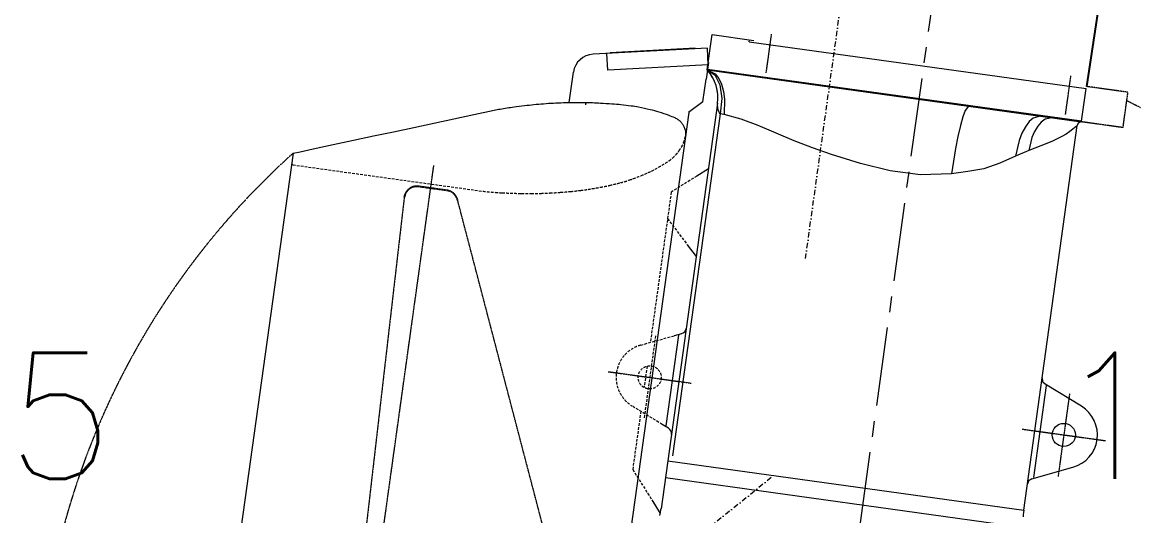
# Model space of a CAD drawing. Extents: x 766778 to 845620, y 133762 to 209800.
# Drawn here: x 773044 to 775708, y 188067 to 189243 of the extents above; entities that cross this region are included whole.
import ezdxf

# ---------------------------------------------------------------- set-up
doc = ezdxf.new("R2010")
doc.units = 0
doc.header["$MEASUREMENT"] = 0
for name, pattern in [('ACAD_ISO03W100', [30, 12, -18]), ('CENTER', [2, 1.25, -0.25, 0.25, -0.25]), ('CENTER2', [1.125, 0.75, -0.125, 0.125, -0.125]), ('DASHDOT', [25.4, 12.7, -6.35, 0, -6.35]), ('DASHED', [0.75, 0.5, -0.25]), ('DASHED2', [9.525, 6.35, -3.175])]:
    doc.linetypes.add(name, pattern=pattern)
doc.layers.get('0').update_dxf_attribs({"color": 1, "linetype": 'CONTINUOUS'})
for name, color, linetype in [('0-RefEdit0', 1, 'CONTINUOUS'), ('E00-JAT-25', 7, 'CONTINUOUS'), ('E00-KAT-25', 7, 'DASHED'), ('E00-KES-25', 7, 'CENTER'), ('E00-PKA-50', 3, 'DASHDOT')]:
    doc.layers.add(name, color=color, linetype=linetype)
doc.layers.add('E00-JAT-50', color=252, linetype='CONTINUOUS', lineweight=5)
doc.styles.add('ROMANS', font='ROMANS')

# ---------------------------------------------------------------- blocks, each defined once
blk = doc.blocks.new('FR')
at = {"color": 7, "linetype": 'Continuous', "char_height": 300, "attachment_point": 1, "rotation": 90, "style": 'ROMANS'}
for s, insert in [('10', (44477, -27819.4)), ('5', (44477, -30319.4))]:
    blk.add_mtext_dynamic_manual_height_columns(s, width=571.615, gutter_width=1, heights=[0], dxfattribs=dict(at, insert=insert))
blk = doc.blocks.new('A$C6F775357')
at = {"layer": 'E00-JAT-50', "color": 253, "linetype": 'Continuous', "lineweight": 13}
for p, q in [((920, 2823.9), (920, 720.5)), ((0, 2598), (0, 222.8)), ((3, 2570.4), (0, 2573.4)), ((3, 250.4), (0, 247.4))]:
    blk.add_line(p, q, dxfattribs=at)
at = {"layer": 'E00-JAT-50', "color": 253, "lineweight": 13}
blk.add_line((920, 55.3), (920, 548.1), dxfattribs=at)
at = {"layer": 'E00-JAT-50', "color": 253, "linetype": 'Continuous'}
for points in [[(0, 2598), (16.1, 2603.9), (46, 2614.8), (92, 2631.5), (138, 2648.3), (184, 2665), (230, 2681.8), (276, 2698.5), (322, 2715.3), (368, 2732), (414, 2748.7), (460, 2765.5, -0.012579), (473.9, 2770.2, -0.005508), (506, 2779.7, -0.004749), (530.2, 2786.3, -0.005309), (552, 2791.8, -0.005664), (574.7, 2797, -0.005553), (598, 2801.8, -0.005507), (621, 2806, -0.003238), (634.4, 2808.2, -0.005434)], [(634.4, 2808.2, -0.002304), (644, 2809.7, -0.005434), (666.7, 2812.8, -0.005329), (690, 2815.5, -0.005587), (708.5, 2817.2, -0.003781), (736, 2819.2, -0.007779), (757.5, 2820.4, -0.006841), (782, 2820.9, -0.015699), (800.1, 2820.5, -0.010119), (828, 2818.4, -0.016412), (849.1, 2815.7, -0.013825), (874, 2810.9, -0.022381), (888.7, 2807, -0.038144), (897, 2803.7, -0.046259), (902.9, 2800.1, -0.04272), (908.5, 2795.1, -0.031698), (910, 2793.2, -0.010331), (914.3, 2787.2, -0.082659), (918.4, 2778.1, -0.064941), (920, 2765.5)], [(0, 222.8), (16.1, 217), (46, 206.1), (92, 189.4), (138, 172.6), (184, 155.9), (230, 139.1), (276, 122.4), (322, 105.6), (368, 88.9), (414, 72.2), (460, 55.4, 0.012579), (473.9, 50.7, 0.005508), (506, 41.2, 0.004749), (530.2, 34.6, 0.005309), (552, 29.1, 0.005664), (574.7, 23.9, 0.005553), (598, 19.1, 0.005507), (621, 14.9, 0.003238), (634.4, 12.7, 0.005434)], [(634.4, 12.7, 0.002304), (644, 11.2, 0.005434), (666.7, 8.1, 0.005329), (690, 5.4, 0.005587), (708.5, 3.7, 0.003781), (736, 1.6, 0.007779), (757.5, 0.5, 0.006841), (782, 0, 0.015699), (800.1, 0.4, 0.010119), (828, 2.5, 0.016412), (849.1, 5.2, 0.013825), (874, 9.9, 0.022381), (888.7, 13.9, 0.038144), (897, 17.2, 0.046259), (902.9, 20.8, 0.04272), (908.5, 25.8, 0.031698), (910, 27.6, 0.010331), (914.3, 33.7, 0.082659), (918.4, 42.8, 0.064941), (920, 55.3)]]:
    blk.add_lwpolyline(points, format="xyb", dxfattribs=at)
at = {"layer": 'E00-KAT-25', "color": 253, "linetype": 'DASHED2', "lineweight": 13}
for p, q in [((3, 2570.4), (460, 2570.4)), ((3, 250.4), (460, 250.4))]:
    blk.add_line(p, q, dxfattribs=at)
for points in [[(460, 2570.4, 0.005504), (490.2, 2571.8, 0.010543), (506, 2573, 0.000483), (548.4, 2577.2, 0.005666), (552, 2577.6, 0.005765), (575, 2580.7, 0.005735), (598, 2584.4, 0.005421), (618.9, 2588.2, 0.004477), (644, 2593.3, 0.006246), (666.8, 2598.4, 0.006106), (690, 2604.2, 0.009318), (707.7, 2609.2, 0.005762), (736, 2618.2, 0.010335), (757.2, 2625.6, 0.00868), (782, 2635.4, 0.018418), (801.8, 2644.6, 0.013489), (828, 2658.7, 0.019127), (851.1, 2673.2, 0.018309), (874, 2690, 0.017295), (889.4, 2703.1, 0.031855), (897, 2711.1, 0.023491), (903.2, 2719.2, 0.02426), (908.5, 2727.6, 0.016534), (909.8, 2730, 0.00426), (914.3, 2739.6, 0.05272), (917.8, 2750.2, 0.037967), (920, 2765.5)], [(460, 250.4, -0.005504), (490.2, 249.1, -0.010543), (506, 247.9, -0.000483), (548.4, 243.7, -0.005666), (552, 243.3, -0.005765), (575, 240.2, -0.005735), (598, 236.5, -0.005421), (618.9, 232.7, -0.004477), (644, 227.6, -0.006246), (666.8, 222.5, -0.006106), (690, 216.7, -0.009318), (707.7, 211.7, -0.005762), (736, 202.7, -0.010335), (757.2, 195.3, -0.00868), (782, 185.4, -0.018418), (801.8, 176.3, -0.013489), (828, 162.2, -0.019127), (851.1, 147.7, -0.018309), (874, 130.9, -0.017295), (889.4, 117.7, -0.031855), (897, 109.8, -0.023491), (903.2, 101.7, -0.02426), (908.5, 93.3, -0.016534), (909.8, 90.9, -0.00426), (914.3, 81.3, -0.05272), (917.8, 70.7, -0.037967), (920, 55.3)]]:
    blk.add_lwpolyline(points, format="xyb", dxfattribs=at)
blk = doc.blocks.new('A$C49914A36')
at = {"layer": 'E00-JAT-50', "color": 253, "linetype": 'Continuous', "lineweight": 13}
blk.add_blockref('A$C6F775357', (0, 0), dxfattribs=at)
blk = doc.blocks.new('A$C35F25209')
at = {"layer": 'E00-JAT-50', "color": 253, "linetype": 'Continuous', "lineweight": 13}
blk.add_blockref('A$C49914A36', (0, 0), dxfattribs=at)
blk = doc.blocks.new('A$C083F08EE')
at = {"layer": '0-RefEdit0', "color": 7, "linetype": 'Continuous'}
blk.add_line((2926.5, 3750.4), (2834.3, 3159.1), dxfattribs=at)
at = {"layer": 'E00-JAT-25', "color": 252, "linetype": 'Continuous', "lineweight": 9}
for p, q in [((1931.2, 3200.2), (1949.3, 3188.4)), ((1931.2, 3200.2), (1950.1, 3190.4)), ((1931.5, 3202.2), (2822.8, 3076.9)), ((1949.3, 3188.4), (1961.4, 3164.5)), ((1950.1, 3190.4), (1958.4, 3179.9)), ((1958.4, 3179.9), (1965.2, 3165.8)), ((1961.4, 3164.5), (1965.7, 3132.1)), ((1965.2, 3165.8), (1970, 3148.9)), ((1970, 3148.9), (1972.5, 3130.5)), ((1955.4, 3119.7), (1955.3, 3120.1)), ((1955.4, 3118.6), (1955.4, 3119.7)), ((1955.8, 3115.1), (1955.4, 3118.6)), ((1965.7, 3132.1), (1961.8, 3095.5)), ((1972.5, 3130.5), (1971.1, 3093.4)), ((1961.8, 3095.5), (1847.2, 2280.6)), ((1956.2, 3111.1), (1955.8, 3115.1)), ((1957.4, 3104.9), (1956.2, 3111.1)), ((1960.1, 3097.4), (1957.4, 3104.9)), ((1961.8, 3095.5), (1960.1, 3097.4)), ((1971.1, 3093.4), (1961.8, 3095.5)), ((2011.4, 3082.9), (1971.1, 3093.4)), ((2545.3, 3102.2), (2539.9, 3087.5)), ((2553.5, 3112.7), (2545.3, 3102.2)), ((2553.7, 3112.9), (2553.5, 3112.7)), ((2554, 3113.3), (2553.7, 3112.9)), ((2554.2, 3113.9), (2554, 3113.3)), ((2554.4, 3114.6), (2554.2, 3113.9)), ((2726.2, 3090.5), (2726, 3089.7)), ((2052.6, 3067.6), (2011.4, 3082.9)), ((2094.9, 3049.3), (2052.6, 3067.6)), ((2534, 3066.6), (2528, 3040.8)), ((2539.9, 3087.5), (2534, 3066.6)), ((2698.1, 3075.5), (2689, 3063.4)), ((2707.6, 3083.8), (2698.1, 3075.5)), ((2724.5, 3088.7), (2707.6, 3083.8)), ((2718.2, 3064.5), (2710.6, 3051.9)), ((2726.8, 3074.4), (2718.2, 3064.5)), ((2725, 3088.8), (2724.5, 3088.7)), ((2725.5, 3089), (2725, 3088.8)), ((2725.8, 3089.5), (2725.5, 3089)), ((2726, 3089.7), (2725.8, 3089.5)), ((2735.8, 3081.1), (2726.8, 3074.4)), ((2751.7, 3084.9), (2735.8, 3081.1)), ((2752.3, 3084.9), (2751.7, 3084.9)), ((2752.9, 3085.3), (2752.3, 3084.9)), ((2753.3, 3085.9), (2752.9, 3085.3)), ((2753.6, 3086.6), (2753.3, 3085.9)), ((2811.4, 3065.5), (2809.6, 3063.7)), ((2811.9, 3066.1), (2811.4, 3065.5)), ((2812.1, 3066.3), (2811.9, 3066.1)), ((2812.2, 3066.3), (2812.1, 3066.3)), ((2812.2, 3066.3), (2812.2, 3066.3)), ((2812.2, 3066.2), (2812.2, 3066.3)), ((2812.2, 3066.3), (2812.2, 3066.3)), ((2812.2, 3066.3), (2812.2, 3066.3)), ((2138.2, 3030.5), (2094.9, 3049.3)), ((2528, 3040.8), (2522.1, 3011.8)), ((2680.7, 3048), (2674, 3030.4)), ((2689, 3063.4), (2680.7, 3048)), ((2704.4, 3037.4), (2697, 3006.9)), ((2710.6, 3051.9), (2704.4, 3037.4)), ((2775.7, 3039.8), (2751.9, 3028.2)), ((2786.1, 3045.7), (2775.7, 3039.8)), ((2795, 3051.7), (2786.1, 3045.7)), ((2802.2, 3057.1), (2795, 3051.7)), ((2809.6, 3063.7), (2802.2, 3057.1)), ((2181.5, 3013.7), (2138.2, 3030.5)), ((2227.2, 2997.9), (2181.5, 3013.7)), ((2522.1, 3011.8), (2512.4, 2951.8)), ((2674, 3030.4), (2665.5, 2993.4)), ((2725.8, 3017.5), (2697, 3006.9)), ((2751.9, 3028.2), (2725.8, 3017.5)), ((2296.2, 2976.1), (2227.2, 2997.9)), ((2665.5, 2993.4), (2627.9, 2976.8)), ((2697, 3006.9), (2665.5, 2993.4)), ((2366.7, 2958.5), (2296.2, 2976.1)), ((2438.6, 2948.8), (2366.7, 2958.5)), ((2589.6, 2963.4), (2551.2, 2956.6)), ((2627.9, 2976.8), (2589.6, 2963.4)), ((2512.4, 2951.8), (2438.6, 2948.8)), ((2551.2, 2956.6), (2512.4, 2951.8)), ((1832.2, 2351.6), (1862.6, 2567.7)), ((2737.1, 2446.1), (2706.4, 2227.4)), ((1835.6, 2268.4), (2683.3, 2149.3)), ((2684.8, 2107.6), (1829.9, 2227.7))]:
    blk.add_line(p, q, dxfattribs=at)
at = {"layer": 'E00-JAT-50', "color": 252, "linetype": 'Continuous', "lineweight": 9}
for p, q in [((1931.2, 3200.2), (1943.1, 3284.4)), ((1943.1, 3284.4), (2042.1, 3270.4)), ((1931.6, 3252.3), (1659.3, 3238)), ((2031.5, 3266.9), (2032.2, 3271.8)), ((2031.5, 3266.9), (2833.6, 3154.2)), ((1694, 3199.8), (1691.9, 3239.7)), ((1933.7, 3212.3), (1694, 3199.8)), ((1931.2, 3200.2), (1931.5, 3202.2)), ((1931.2, 3200.2), (2821.6, 3075.1)), ((1602.3, 3123), (1612.4, 3195)), ((2822.7, 3076.6), (2833.6, 3154.2)), ((1955.4, 3120.5), (1819.6, 2154.3)), ((1920.7, 3123.9), (1886.7, 3098.9)), ((2683.3, 2149.3), (2812.2, 3066.2)), ((2815, 3072), (2812.2, 3066.2)), ((2813.3, 3069.6), (2812.2, 3066.2)), ((2815.7, 3072.5), (2813.3, 3069.6)), ((2821, 3074.9), (2815, 3072)), ((2819, 3074.4), (2815.7, 3072.5)), ((2821, 3074.9), (2819, 3074.4)), ((2822.7, 3076.6), (2821, 3074.9)), ((2821.6, 3075), (2821, 3074.9)), ((2822.1, 3075.4), (2821.6, 3075)), ((2822.5, 3075.9), (2822.1, 3075.4)), ((2822.7, 3076.6), (2822.5, 3075.9)), ((1933.5, 2964.4), (1905.8, 2947.1)), ((1882.8, 2783.6), (1904.1, 2755.3)), ((1852.3, 2566.9), (1869.2, 2571.6)), ((2728, 2459.1), (2727.7, 2464.8)), ((2727.7, 2464.8), (2728.9, 2456.3)), ((2730.4, 2453.9), (2728, 2459.1)), ((2728.9, 2456.3), (2734.7, 2450)), ((2734.7, 2450), (2730.4, 2453.9)), ((2821.1, 2396.9), (2734.7, 2450)), ((1837.5, 2346), (1822.6, 2355.2)), ((2703, 2224.4), (2800.7, 2251.6)), ((2695.7, 2219.8), (2692.1, 2212)), ((2692.1, 2212), (2694, 2217.5)), ((2694, 2217.5), (2697.8, 2221.8)), ((2703, 2224.4), (2695.7, 2219.8)), ((2697.8, 2221.8), (2703, 2224.4)), ((1797.3, 2175.5), (1817.6, 2143)), ((2682.3, 2138.9), (2682.1, 2133.7)), ((2682.7, 2144.1), (2682.3, 2138.9)), ((2683.3, 2149.3), (2682.7, 2144.1))]:
    blk.add_line(p, q, dxfattribs=at)
at = {"layer": 'E00-JAT-50', "color": 252, "lineweight": 9}
for p, q in [((1902.7, 3252.2), (1700.2, 3241.6)), ((1933.7, 3212.3), (1931.6, 3252.3)), ((1933.8, 3218), (1928.2, 3178.4)), ((1920.7, 3123.9), (1928.2, 3178.4))]:
    blk.add_line(p, q, dxfattribs=at)
at = {"layer": 'E00-JAT-50', "color": 252, "linetype": 'Continuous', "lineweight": 9}
blk.add_circle((2779.2, 2328.7), 27.5, dxfattribs=at)
for centre, radius, start, end in [((1661.9, 3188.1), 50, 93, 172), ((1856.3, 3134), 100, 352, 41.4584), ((1856.3, 3134), 100, 351.7748, 41.4584), ((1865.1, 2586.1), 15, 285.5693, 352), ((2779.2, 2328.7), 80, 285.5693, 58.4307), ((1829.6, 2333.3), 15, 352, 58.4307), ((1621.6, 2182.8), 200, 346.9978, 352)]:
    blk.add_arc(centre, radius, start, end, dxfattribs=at)
at = {"layer": 'E00-JAT-50', "color": 252, "lineweight": 9}
blk.add_arc((1622.8, 3124.8), 20, 338.4234, 352, dxfattribs=at)
at = {"layer": 'E00-KAT-25', "color": 252, "linetype": 'DASHED2', "lineweight": 9}
for p, q in [((1905.8, 2947.1), (1844.9, 2909)), ((1844.9, 2909), (1794.5, 2550.8)), ((1836, 2845.8), (1882.8, 2783.6)), ((1771.4, 2544.4), (1852.3, 2566.9)), ((1806.8, 2566.3), (1779, 2368.3)), ((1786.6, 2494.1), (1779.4, 2443.3)), ((1822.6, 2355.2), (1751, 2399.2)), ((1771.5, 2386.6), (1752, 2248)), ((1752, 2248), (1797.3, 2175.5))]:
    blk.add_line(p, q, dxfattribs=at)
blk.add_circle((1792.9, 2467.3), 27.5, dxfattribs=at)
blk.add_arc((1792.9, 2467.3), 80, 105.5693, 238.4307, dxfattribs=at)
at = {"layer": 'E00-KES-25', "color": 253, "linetype": 'CENTER', "lineweight": 5, "ltscale": 150}
blk.add_line((2818.1, 5852.9), (2095.8, 713.8), dxfattribs=at)
at = {"layer": 'E00-KES-25', "color": 252, "linetype": 'CENTER', "lineweight": 9}
for p, q in [((2071.6, 3192.6), (2084.5, 3284.7)), ((2784.5, 3092.4), (2797.5, 3184.5)), ((944, 587.2), (1279.4, 2973.7))]:
    blk.add_line(p, q, dxfattribs=at)
at = {"layer": 'E00-KES-25', "color": 252, "linetype": 'CENTER2', "lineweight": 9}
for p, q in [((2933.3, 3145.2), (2834.3, 3159.1)), ((2921.5, 3061), (2933.3, 3145.2)), ((2930.6, 3125.4), (2963.6, 3108.6)), ((2921.5, 3061), (2822.5, 3074.9)), ((1693.9, 2481.2), (1891.9, 2453.4)), ((2793.1, 2427.7), (2765.3, 2229.7)), ((2680.2, 2342.6), (2878.2, 2314.8))]:
    blk.add_line(p, q, dxfattribs=at)
at = {"layer": 'E00-KES-25', "color": 253}
blk.add_line((1310.9, 2913.7), (1242.7, 2923.3), dxfattribs=at)
at = {"layer": 'E00-KES-25', "color": 252, "lineweight": 9}
for p, q in [((1208.7, 2897.1), (1106.5, 2024.9)), ((1548.4, 2072.1), (1335.9, 2890.9))]:
    blk.add_line(p, q, dxfattribs=at)
at = {"layer": 'E00-KES-25', "color": 252, "linetype": 'CENTER2', "lineweight": 9}
blk.add_arc((2175.2, 1631), 1843.5, 131.8936, 212.1064, dxfattribs=at)
at = {"layer": 'E00-KES-25', "color": 253}
for centre, start, end in [((1238.5, 2893.6), 82, 173.2478), ((1306.7, 2884), 13.3179, 82)]:
    blk.add_arc(centre, 30, start, end, dxfattribs=at)
at = {"layer": 'E00-PKA-50', "color": 252, "linetype": 'DASHDOT', "lineweight": 9}
blk.add_line((2082.1, 2228), (1633.3, 1869.4), dxfattribs=at)
at = {"layer": 'E00-JAT-50', "color": 252, "lineweight": 9, "rotation": 352.0000000001622}
blk.add_blockref('A$C35F25209', (582.7, 430.5), dxfattribs=at)
blk = doc.blocks.new('A$C59AF2E24')
at = {"layer": 'E00-PKA-50', "color": 252, "linetype": 'DASHDOT', "lineweight": 9}
blk.add_line((825.5, 0), (1008.9, 1304.7), dxfattribs=at)
blk = doc.blocks.new('thruster')
at = {"color": 7}
for name, p in [('A$C083F08EE', (934022.8, 201142.8)), ('A$C59AF2E24', (935361.8, 203892.7))]:
    blk.add_blockref(name, p, dxfattribs=at)

msp = doc.modelspace()

# ---------------------------------------------------------------- block references
at = {"color": 252, "linetype": 'ACAD_ISO03W100', "ltscale": 20, "rotation": 0.09652410536552097}
msp.add_blockref('thruster', (-160932.62483, -16790.02403), dxfattribs=at)
at = {"color": 7, "linetype": 'Continuous', "rotation": 269.9999999899608}
msp.add_blockref('FR', (803324.9465, 232931.99999), dxfattribs=at)

doc.saveas('drawing.dxf')
